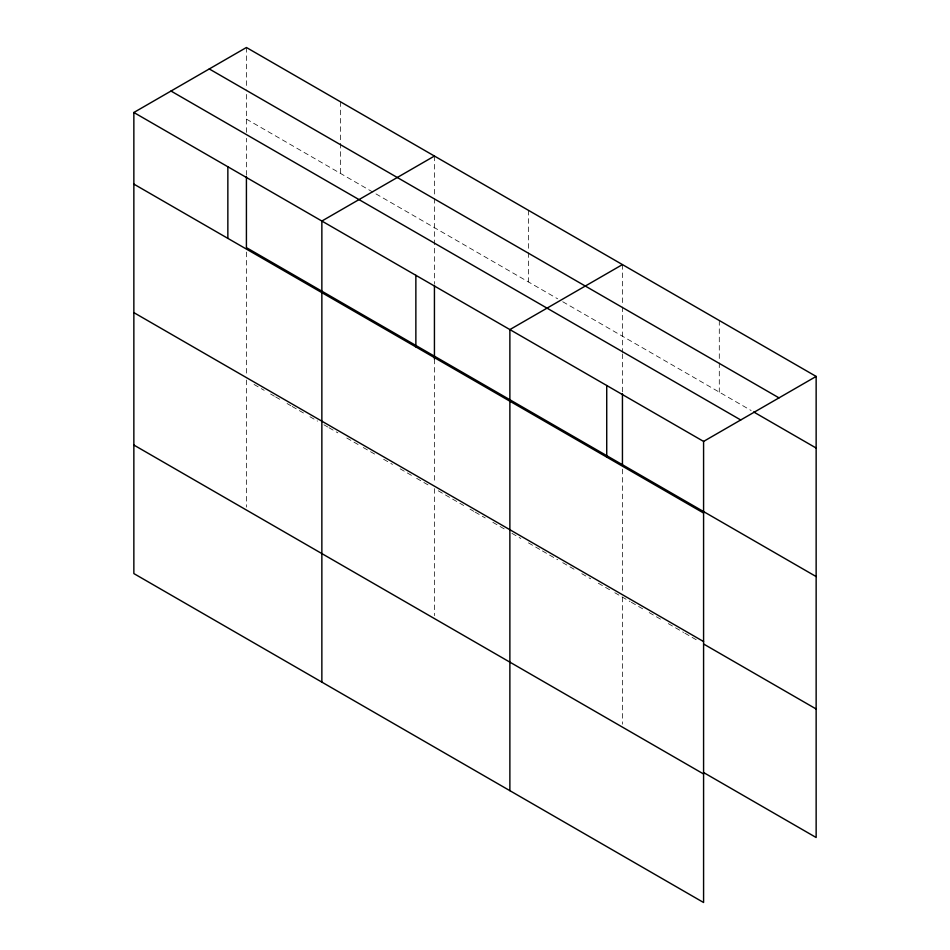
<?xml version="1.0" encoding="UTF-8"?>
<svg xmlns="http://www.w3.org/2000/svg" width="950" height="950" viewBox="0 0 950 950"><rect width="100%" height="100%" fill="white"/><g stroke="black" fill="none" stroke-linecap="round" stroke-linejoin="round"><path stroke-width="0.71" stroke-dasharray="4.75 3.56" d="M246.418 175.239L246.418 138.308M246.418 132.406L246.418 89.882M246.418 119.106L557.65 298.799M562.732 301.732L751.153 410.519M254.042 384.453L264.207 390.319M270.56 393.989L274.372 396.186M275.642 396.922L281.996 400.591M287.066 403.524L290.878 405.721M292.149 406.457L304.855 413.784M309.938 416.729L317.561 421.123M323.914 424.793L327.726 426.989M328.997 427.726L337.879 432.856M346.774 437.997L358.209 444.588M363.292 447.533L374.728 454.124M383.622 459.266L392.504 464.396M400.128 468.801L411.564 475.404M416.646 478.337L428.082 484.928M438.247 490.806L463.647 505.471M470.001 509.141L473.812 511.338M475.083 512.074L485.248 517.94M492.872 522.334L504.296 528.936M511.919 533.342L520.814 538.472M528.438 542.878L541.144 550.204M542.414 550.941L557.65 559.74M562.732 562.673L574.168 569.276M581.792 573.681L590.686 578.811M598.31 583.217L609.734 589.808M614.816 592.741L630.087 601.564M631.358 602.3L644.112 609.651M649.206 612.596L663.219 620.694M668.325 623.639L683.608 632.462M684.891 633.199L697.633 640.561M719.293 320.506L719.293 361.428M719.293 362.888L719.293 392.124M622.44 264.599L622.44 305.508M622.44 306.969L622.44 352.45M622.44 353.923L622.44 392.338M622.44 469.146L622.44 592.729M622.44 597.146L622.44 724.197M528.438 210.318L528.438 251.239M528.438 252.7L528.438 281.924M434.435 156.049L434.435 196.971M434.435 198.431L434.435 283.789M434.435 359.124L434.435 482.719M434.435 488.597L434.435 615.648M340.421 101.769L340.421 173.375M246.418 47.5L246.418 88.421M246.418 252.047L246.418 375.642M246.418 380.048L246.418 507.098"/><path stroke-width="1.43" d="M246.418 176.724L246.418 247.629L816.145 576.567L816.145 837.508L703.998 772.766M816.145 576.567L816.145 376.426L246.418 47.5L133.855 112.492L133.855 573.574L703.582 902.5L703.582 441.418L133.855 112.492M434.435 156.049L321.86 221.041L321.86 682.112M622.44 264.599L509.877 329.591L509.877 790.661M703.582 441.418L816.145 376.426M209.273 68.946L779 397.872M753.706 411.979L816.145 448.032M171 91.046L740.727 419.971M133.855 184.098L703.582 513.024M133.855 312.621L703.582 641.559M703.998 644.231L816.145 708.985M133.855 445.039L703.582 773.977M622.44 393.811L622.44 464.728M606.729 385.498L606.729 457.116M434.435 285.273L434.435 359.124M415.863 275.31L415.863 346.916M227.857 166.761L227.857 238.367"/></g></svg>
